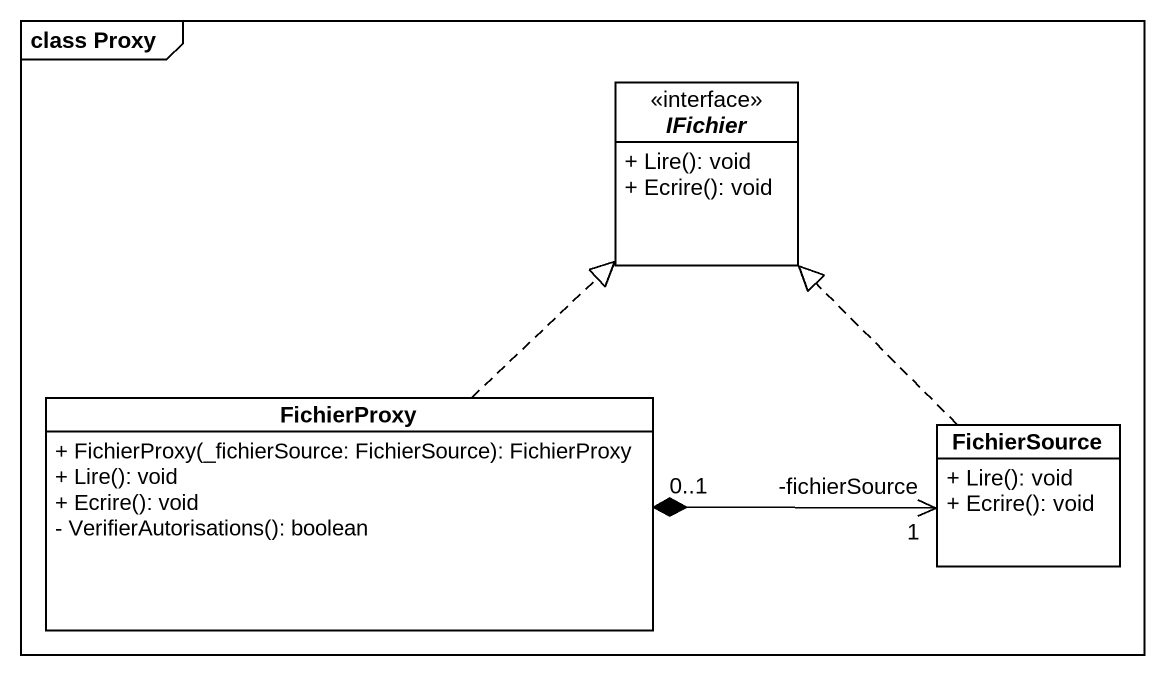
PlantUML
@startuml
mainframe class Proxy
hide circle
hide empty members
skinparam classAttributeIconSize 0
interface IFichier <<interface>> {
  + Lire(): void
  + Ecrire(): void
}
class FichierProxy {
  + FichierProxy(_fichierSource: FichierSource): FichierProxy
  + Lire(): void
  + Ecrire(): void
  - VerifierAutorisations(): boolean
}
class FichierSource {
  + Lire(): void
  + Ecrire(): void
}
FichierProxy .up.|> IFichier
FichierSource .up.|> IFichier
FichierSource "-fichierSource\n1" <-left-* "0..1" FichierProxy
@enduml
